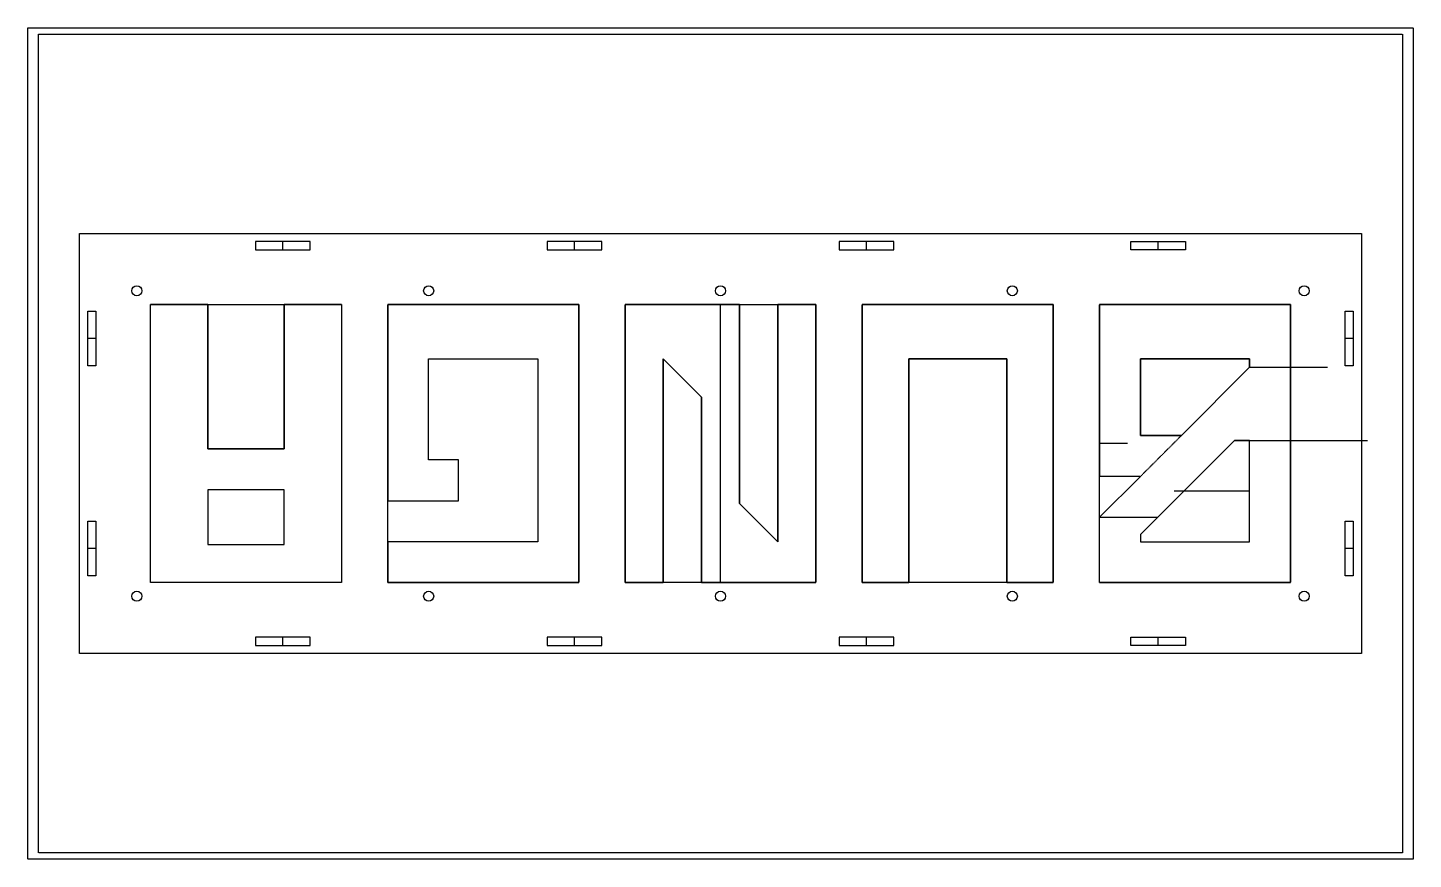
# Model space of a CAD drawing. Header units: millimetres. Extents: x -254 to 254, y -152 to 152.
import ezdxf

# ---------------------------------------------------------------- set-up
doc = ezdxf.new("R2010")
doc.units = ezdxf.units.MM
doc.linetypes.add('DASHED', pattern=[0.2067, 0.1654, -0.0413])

msp = doc.modelspace()

# ---------------------------------------------------------------- linework, layer by layer
at = {"color": 190, "linetype": 'DASHED', "lineweight": 25, "true_color": 0x8018ff}
for p, q in [((-254, -152.4), (-254, 152.4)), ((-254, 152.4), (254, 152.4)), ((254, 152.4), (254, -152.4)), ((-250, -150), (-250, 150)), ((-250, 150), (250, 150)), ((250, 150), (250, -150)), ((-160.5, 71), (-160.5, 74)), ((-53.5, 71), (-53.5, 74)), ((53.5, 71), (53.5, 74)), ((160.5, 71), (160.5, 74)), ((-209, 51), (-139, 51)), ((-209, -51), (-209, 51)), ((-139, 51), (-139, -51)), ((-122, 51), (-52, 51)), ((-122, -51), (-122, 51)), ((-122, 51), (-52, 51)), ((-122, -51), (-122, 51)), ((-52, 51), (-52, -51)), ((-52, 51), (-52, -51)), ((-35, -51), (-35, 51)), ((-35, 51), (35, 51)), ((-35, 51), (35, 51)), ((-35, -51), (-35, 51)), ((-35, 51), (35, 51)), ((-35, -51), (-35, 51)), ((0, -51), (0, 51)), ((35, 51), (35, -51)), ((35, 51), (35, -51)), ((35, 51), (35, -51)), ((52, 51), (122, 51)), ((52, -51), (52, 51)), ((52, 51), (122, 51)), ((52, -51), (52, 51)), ((122, 51), (122, -51)), ((122, 51), (122, -51)), ((139, 51), (209, 51)), ((139, -51), (139, 51)), ((209, 51), (209, -51)), ((-229, 38.5), (-232, 38.5)), ((232, 38.5), (229, 38.5)), ((194, 27.95), (222.51, 27.95)), ((149.24, 0), (139, 0)), ((154, -12.05), (169, 2.95)), ((188.5, 1.12), (237.3, 1.12)), ((194, -17.44), (166.36, -17.44)), ((139, -27.05), (160.21, -27.05)), ((-229, -38.5), (-232, -38.5)), ((232, -38.5), (229, -38.5)), ((-139, -51), (-209, -51)), ((-52, -51), (-122, -51)), ((-52, -51), (-122, -51)), ((35, -51), (-35, -51)), ((35, -51), (-35, -51)), ((35, -51), (-35, -51)), ((122, -51), (52, -51)), ((122, -51), (52, -51)), ((209, -51), (139, -51)), ((-160.5, -74), (-160.5, -71)), ((-53.5, -74), (-53.5, -71)), ((53.5, -74), (53.5, -71)), ((160.5, -74), (160.5, -71)), ((254, -152.4), (-254, -152.4)), ((250, -150), (-250, -150))]:
    msp.add_line(p, q, dxfattribs=at)
for p, q in [((209, 51), (139, 51)), ((139, 51), (139, -12.05)), ((209, -51), (209, 51)), ((149.24, 0), (139, 0)), ((139, -27.05), (154, -12.05)), ((154, -12.05), (139, -12.05)), ((139, -51), (139, -27.05)), ((139, -51), (209, -51))]:
    msp.add_line(p, q)
for points in [[(235, -77), (-235, -77), (-235, 77), (235, 77)], [(-170.5, 71), (-150.5, 71), (-150.5, 74), (-170.5, 74)], [(-63.5, 71), (-43.5, 71), (-43.5, 74), (-63.5, 74)], [(43.5, 71), (63.5, 71), (63.5, 74), (43.5, 74)], [(170.5, 71), (150.5, 71), (150.5, 74), (170.5, 74)], [(-209, -51), (-209, 51), (-188, 51), (-188, -2), (-160, -2), (-160, 51), (-139, 51), (-139, -51)], [(-122, -51), (-52, -51), (-52, 51), (-122, 51), (-122, -21), (-96, -21), (-96, -6), (-107, -6), (-107, 31), (-67, 31), (-67, -36), (-122, -36)], [(-35, -51), (-21, -51), (-21, 31), (-7, 17), (-7, -51), (35, -51), (35, 51), (21, 51), (21, -36), (7, -22), (7, 51), (-35, 51)], [(52, -51), (69, -51), (69, 31), (105, 31), (105, -51), (122, -51), (122, 51), (52, 51)], [(-229, 28.5), (-232, 28.5), (-232, 48.5), (-229, 48.5)], [(232, 28.5), (229, 28.5), (229, 48.5), (232, 48.5)], [(194, 27.95), (194, 31), (154, 31), (154, 2.95), (169, 2.95)], [(194, -36), (194, 1.12), (188.5, 1.12), (154, -33.38), (154, -36)], [(-160, -37), (-160, -17), (-188, -17), (-188, -37)], [(-229, -48.5), (-232, -48.5), (-232, -28.5), (-229, -28.5)], [(232, -48.5), (229, -48.5), (229, -28.5), (232, -28.5)], [(-170.5, -71), (-170.5, -74), (-150.5, -74), (-150.5, -71)], [(-63.5, -71), (-63.5, -74), (-43.5, -74), (-43.5, -71)], [(43.5, -71), (43.5, -74), (63.5, -74), (63.5, -71)], [(170.5, -74), (150.5, -74), (150.5, -71), (170.5, -71)]]:
    msp.add_lwpolyline(points, close=True)
for points in [[(-139, 51), (-160, 51), (-160, -2), (-188, -2), (-188, 51), (-209, 51)], [(-122, 51), (-122, -21), (-96, -21), (-96, -6), (-107, -6), (-107, 31), (-67, 31), (-67, -36), (-122, -36), (-122, -51)], [(-35, 51), (7, 51), (7, -22), (21, -36), (21, 51), (35, 51)], [(35, -51), (-7, -51), (-7, 17), (-21, 31), (-21, -51), (-35, -51)], [(122, -51), (105, -51), (105, 31), (69, 31), (69, -51), (52, -51)], [(169, 2.95), (154, 2.95), (154, 31), (194, 31), (194, 27.95)]]:
    msp.add_lwpolyline(points)
for centre in [(-214, 56), (-107, 56), (0, 56), (107, 56), (214, 56), (-214, -56), (-107, -56), (0, -56), (107, -56), (214, -56)]:
    msp.add_circle(centre, 1.85)

doc.saveas('drawing.dxf')
